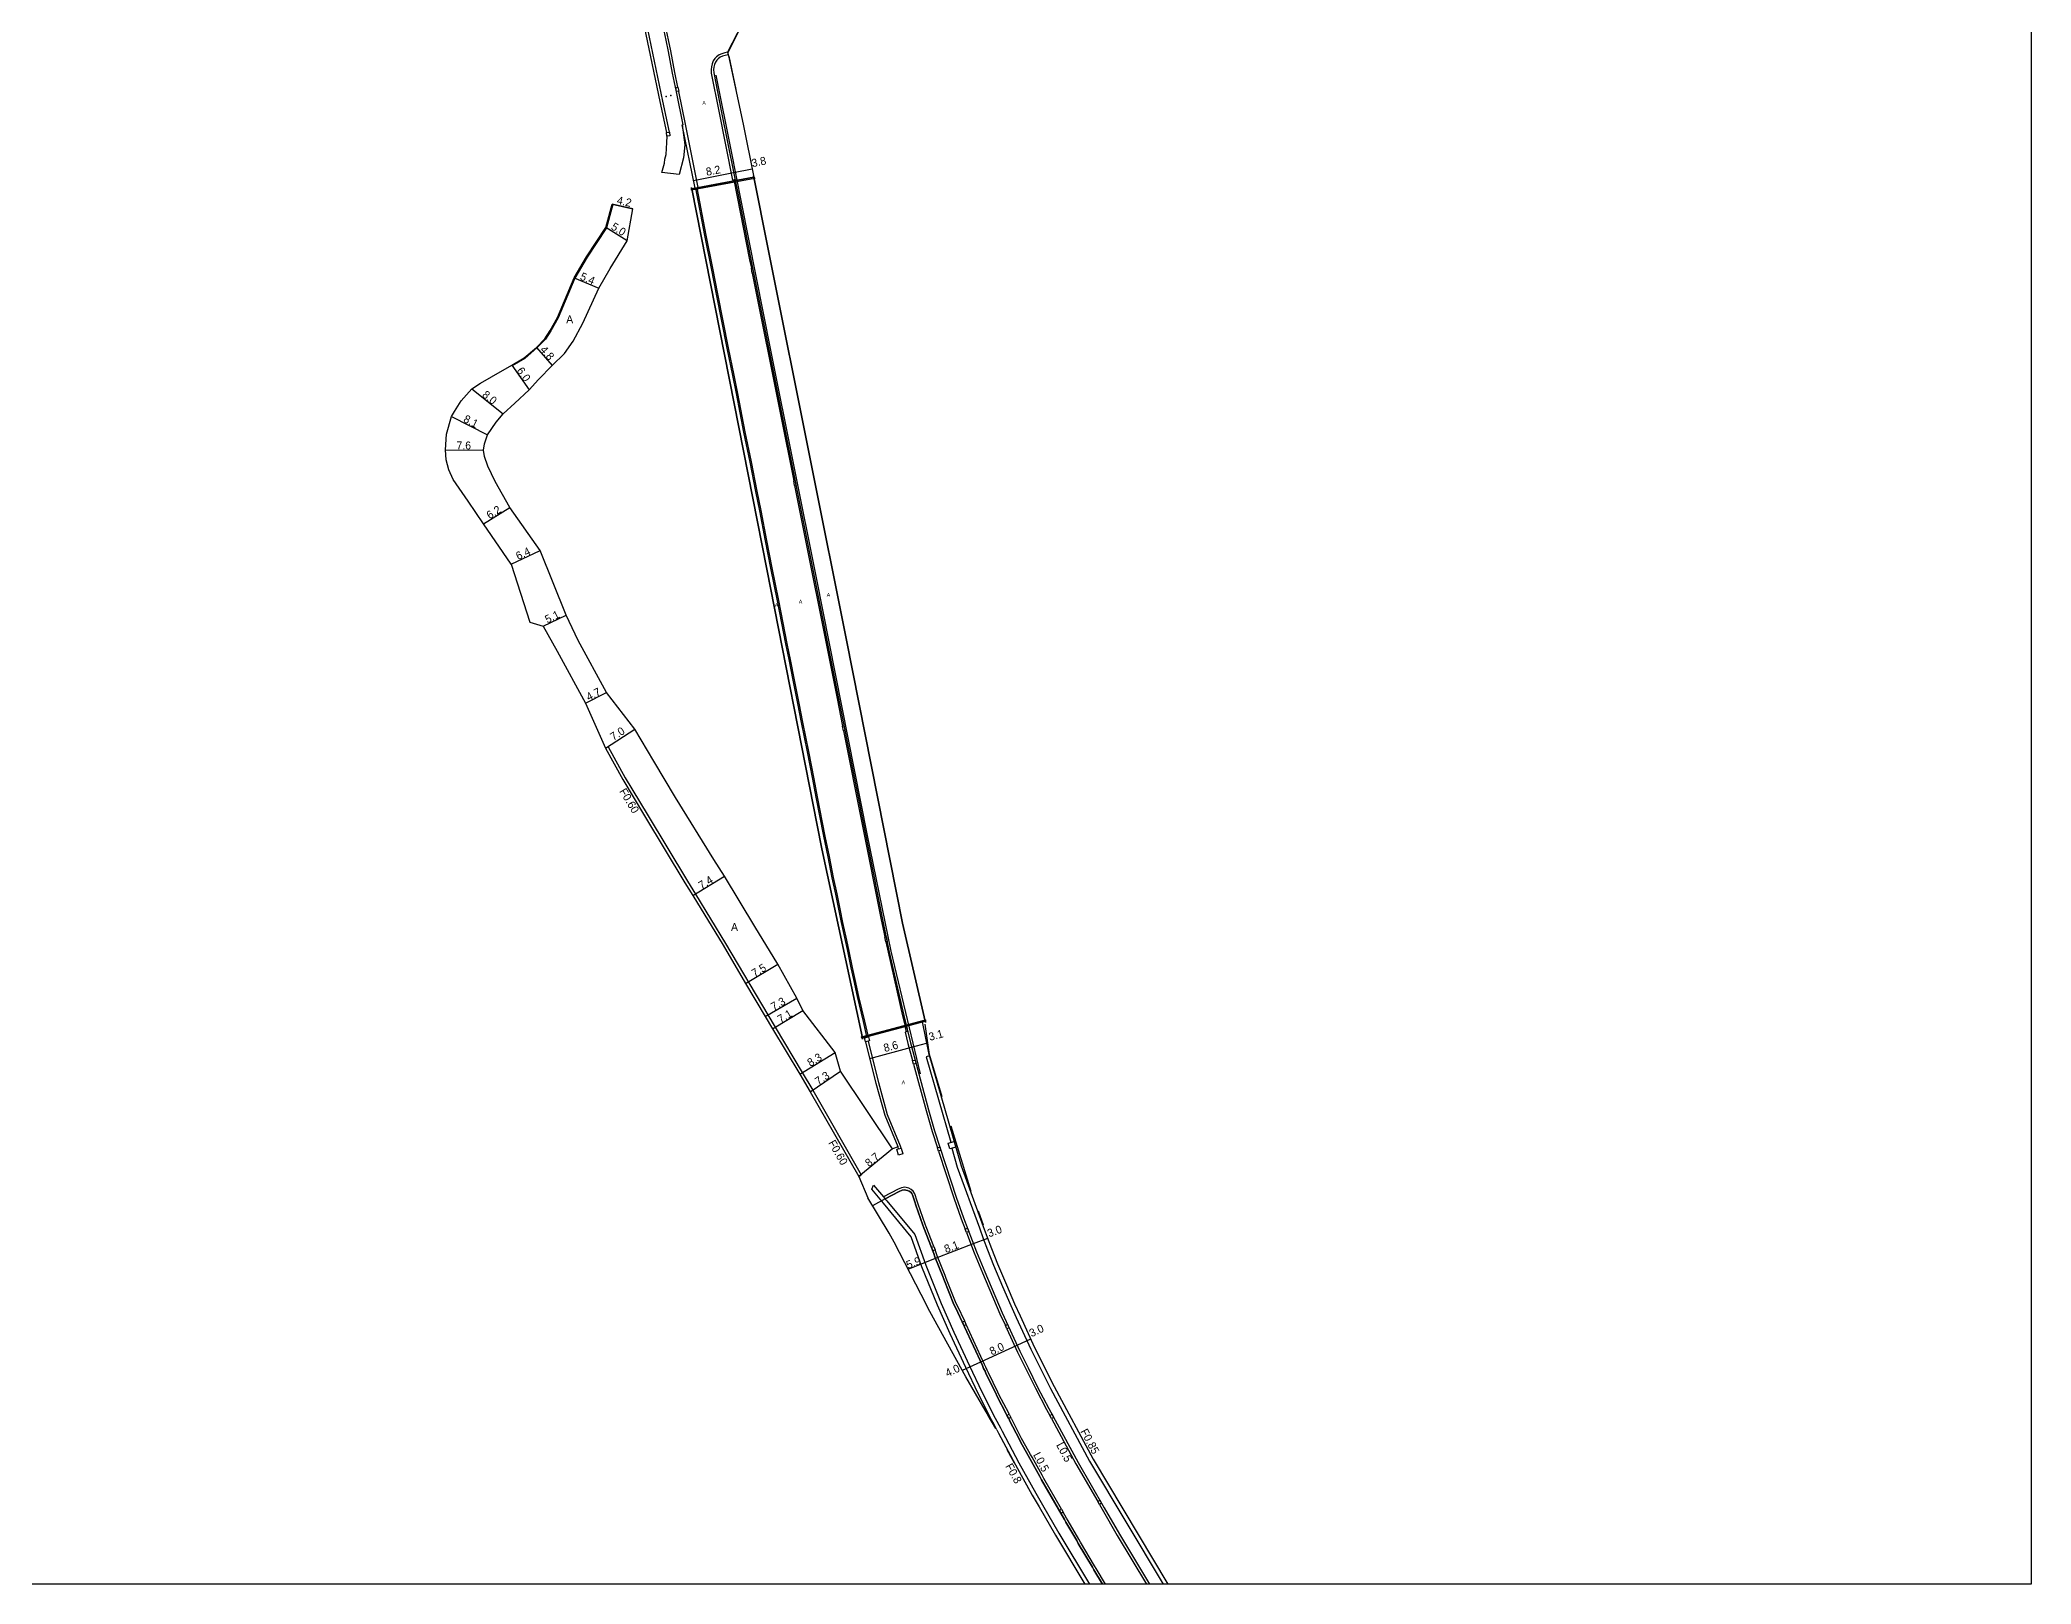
# Model space of a CAD drawing. Header units: metres. Extents: x -20002 to -16000, y -111000 to -108000.
# Drawn here: x -19598.1 to -19200, y -111000 to -110691.1 of the extents above; entities that cross this region are included whole.
import ezdxf

# ---------------------------------------------------------------- set-up
doc = ezdxf.new("R2010")
doc.units = ezdxf.units.M
doc.header["$LTSCALE"] = 2.5
for name, color, linetype in [('側溝・桝', 7, 'Continuous'), ('図郭', 7, 'Continuous'), ('幅員', 7, 'Continuous'), ('歩道・分離帯・安全施設', 7, 'Continuous'), ('舗装', 7, 'Continuous'), ('道路', 7, 'Continuous')]:
    doc.layers.add(name, color=color, linetype=linetype)
doc.styles.get("Standard").update_dxf_attribs({"font": ''})
doc.styles.add('YOKO_DECO', font='')
doc.styles.get('Standard').set_extended_font_data('@MS PGothic')
doc.styles.get('YOKO_DECO').set_extended_font_data('MS PGothic')

msp = doc.modelspace()

# ---------------------------------------------------------------- linework, layer by layer
at = {"layer": '側溝・桝'}
for points in [[(-19472.26, -110709.61), (-19473.58, -110703.38), (-19478.89, -110677.76), (-19482.04, -110663.85), (-19485.71, -110648.99), (-19488.53, -110638.11), (-19489.44, -110635.06), (-19490.64, -110630.79), (-19490.96, -110629.3), (-19495.7, -110613.42), (-19503.38, -110588.52), (-19512.77, -110558.52), (-19521.98, -110529.07), (-19524.91, -110520.38), (-19527.68, -110512.86), (-19529.63, -110507.8), (-19531.49, -110503.44), (-19532.83, -110500.52), (-19534.71, -110496.56), (-19537.3, -110491.53), (-19540.69, -110485.66), (-19546.38, -110476.98), (-19547.75, -110474.97), (-19548.19, -110475.27)], [(-19470.56, -110700.64), (-19471.17, -110697.69), (-19472.01, -110693.37), (-19472.45, -110691.15), (-19473.05, -110688.32), (-19473.83, -110684.65), (-19474.33, -110682.35), (-19474.46, -110681.76)], [(-19460.65, -110693.63), (-19461.21, -110693.76), (-19461.8, -110693.94), (-19462.35, -110694.17), (-19462.86, -110694.55), (-19463.17, -110694.89), (-19463.51, -110695.35), (-19463.74, -110695.94), (-19463.87, -110696.53), (-19463.94, -110697.08), (-19463.91, -110697.82), (-19462.38, -110705.41), (-19459.64, -110719.18), (-19459.4, -110719.14)], [(-19466.7, -110720.74), (-19466.51, -110720.7), (-19469.05, -110708.03), (-19470.39, -110701.48), (-19470.41, -110701.38)], [(-19459.15, -110719.09), (-19459.4, -110719.14), (-19458.73, -110722.51), (-19456.22, -110735.14), (-19455.88, -110736.83)], [(-19432.48, -110890.55), (-19433.21, -110887.43), (-19434.37, -110882.44), (-19435.1, -110879.04), (-19435.64, -110876.68), (-19436.42, -110873.04), (-19436.95, -110870.61), (-19437.57, -110867.64), (-19438.06, -110865.29), (-19438.75, -110861.92), (-19439.43, -110858.65), (-19440.25, -110854.49), (-19441.1, -110850.37), (-19442.64, -110842.53), (-19443.31, -110838.94), (-19444.4, -110833.49), (-19445.61, -110827.6), (-19446.29, -110823.83), (-19447.24, -110819.15), (-19448.06, -110815.05), (-19448.71, -110811.86), (-19449.55, -110807.75), (-19450.39, -110803.27), (-19451.72, -110796.73), (-19452.78, -110791.27), (-19453.94, -110785.3), (-19454.7, -110781.39), (-19455.87, -110775.55), (-19457.1, -110769.55), (-19458.58, -110761.84), (-19459.33, -110758.22), (-19460.43, -110752.74), (-19461.52, -110747.34), (-19462.57, -110741.95), (-19463.61, -110736.82), (-19464.9, -110730.23), (-19466.7, -110720.74), (-19466.97, -110720.79)], [(-19455.69, -110737.79), (-19449.99, -110766.43), (-19447.41, -110779.34)], [(-19447.23, -110780.25), (-19438.73, -110822.9), (-19437.64, -110828.41)], [(-19437.45, -110829.34), (-19429.91, -110867.14), (-19429.19, -110870.54)], [(-19485.04, -110832.81), (-19484.53, -110832.48)], [(-19484.53, -110832.48), (-19484.5, -110832.54), (-19481.08, -110838.74), (-19476.73, -110846.02), (-19468.64, -110859.41), (-19467.08, -110861.97), (-19461.03, -110871.88), (-19452.62, -110886.15), (-19451.14, -110888.6), (-19445.7, -110897.66), (-19443.6, -110901.21), (-19433.9, -110918.16)], [(-19428.99, -110871.51), (-19428.54, -110873.63), (-19425.64, -110886.32), (-19425.08, -110888.66)], [(-19424.86, -110889.55), (-19425.1, -110889.62), (-19424.57, -110891.84), (-19423.64, -110895.3)], [(-19425.93, -110912.77), (-19426.04, -110912.41), (-19428.63, -110906.12), (-19430.4, -110899.74), (-19432.49, -110891.39)], [(-19420.27, -110894.34), (-19420.94, -110894.53), (-19415.99, -110911.63)], [(-19423.45, -110896.01), (-19420.95, -110905.28), (-19419.73, -110909.46), (-19418.68, -110912.71)], [(-19426.43, -110912.92), (-19426.54, -110912.55)], [(-19418.46, -110913.37), (-19415.41, -110922.76), (-19413.93, -110926.93), (-19413.13, -110928.99)], [(-19415.81, -110912.81), (-19414.72, -110916.58), (-19410.3, -110928.75), (-19409.51, -110930.86), (-19408.66, -110933.16), (-19407.44, -110936.22), (-19405.64, -110940.49), (-19404.01, -110944.24), (-19402.92, -110946.65), (-19400.02, -110953.01), (-19396.07, -110960.86), (-19388.26, -110975.39), (-19373.57, -111000)], [(-19434.42, -110918.46), (-19433.9, -110918.16)], [(-19431.82, -110921.02), (-19431.44, -110920.21)], [(-19407.34, -110968.07), (-19407.84, -110967.14), (-19410.52, -110961.89), (-19413.02, -110956.65), (-19416.16, -110949.94), (-19418.65, -110944.2), (-19421.77, -110936.52), (-19423.92, -110930.52), (-19429.44, -110923.82), (-19431.82, -110921.02)], [(-19431.44, -110920.21), (-19429.47, -110922.54), (-19429.03, -110923.05), (-19428.81, -110923.31), (-19423.21, -110930.08), (-19421.01, -110936.22), (-19417.9, -110943.88), (-19415.42, -110949.61), (-19412.29, -110956.31), (-19409.79, -110961.53), (-19407.12, -110966.77), (-19406.09, -110968.75), (-19405.76, -110969.42), (-19402.38, -110975.75), (-19399.03, -110981.79), (-19397.65, -110984.13), (-19394.39, -110989.77), (-19388.27, -111000)], [(-19419.42, -110932.44), (-19420.95, -110928.54), (-19421.14, -110928.02), (-19422.53, -110924.03), (-19422.71, -110923.41), (-19423.19, -110921.91), (-19423.52, -110921.41), (-19423.93, -110921.06), (-19424.42, -110920.82), (-19425.19, -110920.63), (-19425.86, -110920.71), (-19426.54, -110921.02), (-19429.47, -110922.54)], [(-19412.87, -110929.67), (-19411.31, -110933.7), (-19409.67, -110937.75), (-19406.18, -110945.92), (-19405.1, -110948.27)], [(-19413.23, -110947.42), (-19414.61, -110944.45), (-19414.94, -110943.84), (-19416.91, -110938.84), (-19417.14, -110938.28), (-19418.7, -110934.32), (-19418.92, -110933.72), (-19419.15, -110933.11)], [(-19404.33, -110966.02), (-19404.43, -110965.83), (-19406.37, -110962.08), (-19406.58, -110961.62), (-19408.45, -110957.76), (-19408.71, -110957.21), (-19408.98, -110956.63), (-19409.25, -110956.05), (-19412.93, -110948.07)], [(-19404.79, -110948.94), (-19402.64, -110953.62), (-19401.02, -110956.95), (-19399.09, -110960.82), (-19396.84, -110965.09), (-19396.21, -110966.25)], [(-19393.87, -110985.03), (-19397.41, -110978.88), (-19397.76, -110978.23), (-19399.77, -110974.61), (-19400.09, -110974.04), (-19401.6, -110971.33), (-19401.84, -110970.84), (-19403.81, -110967.02), (-19403.86, -110966.93), (-19404.01, -110966.65)], [(-19395.87, -110966.89), (-19390.99, -110975.93), (-19386.64, -110983.46)], [(-19385.08, -111000), (-19386.95, -110996.87), (-19387.26, -110996.33), (-19390.07, -110991.59), (-19390.41, -110991.01), (-19392.56, -110987.35), (-19392.85, -110986.81), (-19393.54, -110985.62)], [(-19386.29, -110984.07), (-19385.77, -110984.97), (-19382.73, -110990.27), (-19376.87, -111000)]]:
    msp.add_lwpolyline(points, dxfattribs=at)
for points in [[(-19471.01, -110700.73), (-19470.56, -110700.64), (-19470.41, -110701.38), (-19470.86, -110701.47)], [(-19472.26, -110709.61), (-19472.19, -110710.35), (-19472.8, -110710.42), (-19472.88, -110709.67)], [(-19455.88, -110736.83), (-19455.64, -110736.78), (-19455.45, -110737.74), (-19455.69, -110737.79)], [(-19447.41, -110779.34), (-19447.17, -110779.29), (-19446.99, -110780.21), (-19447.23, -110780.25)], [(-19437.64, -110828.41), (-19437.39, -110828.36), (-19437.21, -110829.29), (-19437.45, -110829.34)], [(-19429.19, -110870.54), (-19428.95, -110870.49), (-19428.75, -110871.46), (-19428.99, -110871.51)], [(-19425.08, -110888.66), (-19424.84, -110888.6), (-19424.62, -110889.5), (-19424.86, -110889.55)], [(-19433.07, -110891.53), (-19433.25, -110890.73), (-19432.46, -110890.55), (-19432.27, -110891.34)], [(-19423.64, -110895.3), (-19423.16, -110895.17), (-19422.97, -110895.88), (-19423.45, -110896.01)], [(-19425.93, -110912.77), (-19425.6, -110913.92), (-19426.48, -110914.17), (-19426.8, -110913.02)], [(-19418.68, -110912.71), (-19418.2, -110912.56), (-19417.99, -110913.22), (-19418.46, -110913.37)], [(-19416.17, -110912.91), (-19416.5, -110911.78), (-19415.32, -110911.44), (-19414.99, -110912.57)], [(-19413.13, -110928.99), (-19412.67, -110928.81), (-19412.41, -110929.49), (-19412.87, -110929.67)], [(-19419.88, -110932.63), (-19419.42, -110932.44), (-19419.15, -110933.11), (-19419.62, -110933.3)], [(-19413.39, -110948.28), (-19412.93, -110948.07), (-19413.23, -110947.42), (-19413.69, -110947.63)], [(-19405.1, -110948.27), (-19404.65, -110948.06), (-19404.34, -110948.73), (-19404.79, -110948.94)], [(-19404.77, -110966.26), (-19404.33, -110966.02), (-19404.01, -110966.65), (-19404.45, -110966.88)], [(-19396.21, -110966.25), (-19395.77, -110966.02), (-19395.43, -110966.66), (-19395.87, -110966.89)], [(-19394.31, -110985.28), (-19393.87, -110985.03), (-19393.54, -110985.62), (-19393.97, -110985.87)], [(-19386.64, -110983.46), (-19386.21, -110983.21), (-19385.86, -110983.82), (-19386.29, -110984.07)]]:
    msp.add_lwpolyline(points, close=True, dxfattribs=at)
at = {"layer": '図郭'}
msp.add_lwpolyline([(-20000, -110400), (-19200, -110400), (-19200, -111000), (-20000, -111000)], close=True, dxfattribs=at)
at = {"layer": '幅員'}
for points in [[(-19467.46, -110719.27), (-19459.43, -110717.68)], [(-19459.43, -110717.68), (-19455.72, -110716.92)], [(-19479.6, -110724.93), (-19483.69, -110724)], [(-19480.71, -110731.32), (-19484.96, -110728.68)], [(-19491.33, -110738.72), (-19486.35, -110740.8)], [(-19498.87, -110752.66), (-19495.7, -110756.27)], [(-19503.79, -110756.23), (-19500.31, -110761.12)], [(-19511.77, -110760.96), (-19505.53, -110765.97)], [(-19515.83, -110766.46), (-19508.61, -110770.13)], [(-19517.04, -110773.13), (-19509.44, -110773.19)], [(-19509.41, -110787.96), (-19504.17, -110784.64)], [(-19503.92, -110795.98), (-19498.12, -110793.29)], [(-19497.49, -110808.4), (-19492.89, -110806.19)], [(-19489.02, -110823.83), (-19484.85, -110821.68)], [(-19485.04, -110832.81), (-19479.17, -110828.99)], [(-19467.59, -110862.28), (-19461.27, -110858.42)], [(-19457.02, -110879.85), (-19450.59, -110875.99)], [(-19453.14, -110886.45), (-19446.8, -110882.83)], [(-19451.66, -110888.91), (-19445.56, -110885.27)], [(-19446.21, -110897.97), (-19439.12, -110893.65)], [(-19432.17, -110894.84), (-19423.85, -110892.6)], [(-19423.85, -110892.6), (-19420.84, -110891.8)], [(-19444.11, -110901.51), (-19438.08, -110897.41)], [(-19427.68, -110912.96), (-19434.42, -110918.46)], [(-19419.04, -110934.81), (-19411.48, -110931.88)], [(-19411.48, -110931.88), (-19408.63, -110930.83)], [(-19424.55, -110936.98), (-19419.04, -110934.81)], [(-19410.03, -110955.54), (-19402.75, -110952.19)], [(-19402.75, -110952.19), (-19400.03, -110950.94)], [(-19413.68, -110957.23), (-19410.03, -110955.54)]]:
    msp.add_lwpolyline(points, dxfattribs=at)
at = {"layer": '歩道・分離帯・安全施設'}
for points in [[(-19469.5, -110708.12), (-19470.84, -110701.57), (-19471.62, -110697.78), (-19472.46, -110693.46), (-19472.9, -110691.24), (-19473.5, -110688.42), (-19474.28, -110684.75), (-19474.78, -110682.45), (-19475.2, -110680.54), (-19475.63, -110678.77), (-19475.73, -110678.23)], [(-19460.6, -110693.74), (-19458.26, -110689.17), (-19456.85, -110686.64), (-19455.48, -110684.86), (-19453.85, -110683.24)], [(-19469.69, -110708.16), (-19469.5, -110708.12), (-19470.84, -110701.57), (-19471.62, -110697.78), (-19472.46, -110693.46), (-19472.9, -110691.24), (-19473.5, -110688.42)], [(-19469.69, -110708.16), (-19469.5, -110708.12), (-19470.84, -110701.57), (-19471.62, -110697.78), (-19472.46, -110693.46), (-19472.9, -110691.24), (-19473.5, -110688.42)], [(-19460.52, -110694.11), (-19461.09, -110694.25), (-19461.63, -110694.41), (-19462.1, -110694.6), (-19462.52, -110694.93), (-19462.79, -110695.21), (-19463.07, -110695.59), (-19463.26, -110696.09), (-19463.38, -110696.61), (-19463.44, -110697.1), (-19463.41, -110697.76), (-19461.89, -110705.32), (-19459.33, -110718.18), (-19458.48, -110722.46), (-19455.97, -110735.09), (-19449.74, -110766.38), (-19438.49, -110822.85), (-19429.67, -110867.09), (-19428.3, -110873.58), (-19425.4, -110886.26), (-19424.09, -110891.72), (-19420.47, -110905.15), (-19419.25, -110909.33), (-19414.94, -110922.6), (-19413.47, -110926.75), (-19410.85, -110933.51), (-19409.21, -110937.56), (-19405.73, -110945.72), (-19402.19, -110953.41), (-19400.57, -110956.73), (-19398.65, -110960.59), (-19396.4, -110964.86), (-19390.56, -110975.69), (-19385.34, -110984.72), (-19382.3, -110990.02), (-19376.29, -111000)], [(-19460.52, -110694.11), (-19461.09, -110694.25), (-19461.63, -110694.41), (-19462.1, -110694.6), (-19462.52, -110694.93), (-19462.79, -110695.21), (-19463.07, -110695.59), (-19463.26, -110696.09), (-19463.38, -110696.61), (-19463.44, -110697.1), (-19463.41, -110697.76), (-19461.89, -110705.32), (-19459.33, -110718.18), (-19458.48, -110722.46), (-19455.97, -110735.09), (-19449.74, -110766.38), (-19438.49, -110822.85), (-19429.67, -110867.09), (-19428.3, -110873.58), (-19425.4, -110886.26), (-19424.09, -110891.72), (-19420.47, -110905.15), (-19419.25, -110909.33), (-19414.94, -110922.6), (-19413.47, -110926.75), (-19410.85, -110933.51), (-19409.21, -110937.56), (-19405.73, -110945.72), (-19402.19, -110953.41), (-19400.57, -110956.73), (-19398.65, -110960.59), (-19396.4, -110964.86), (-19390.56, -110975.69), (-19385.34, -110984.72), (-19382.3, -110990.02), (-19376.29, -111000)], [(-19458.9, -110701.09), (-19460.35, -110694.39)], [(-19463.41, -110697.76), (-19461.89, -110705.32), (-19459.33, -110718.18)], [(-19422.05, -110897.95), (-19427.9, -110873.38), (-19432.74, -110849.92), (-19442.8, -110799.07), (-19451.96, -110753.2), (-19457.86, -110723.58), (-19459.85, -110713.48), (-19462.91, -110698.23)], [(-19432.78, -110890.5), (-19433.48, -110887.49), (-19434.64, -110882.5), (-19435.37, -110879.1), (-19435.91, -110876.74), (-19436.68, -110873.1), (-19437.22, -110870.66), (-19437.84, -110867.7), (-19438.33, -110865.34), (-19439.02, -110861.97), (-19439.7, -110858.71), (-19440.52, -110854.55), (-19441.37, -110850.43), (-19442.91, -110842.58), (-19443.58, -110838.99), (-19444.67, -110833.55), (-19445.88, -110827.65), (-19446.56, -110823.88), (-19447.51, -110819.2), (-19448.33, -110815.1), (-19448.98, -110811.92), (-19449.82, -110807.8), (-19450.66, -110803.32), (-19451.99, -110796.78), (-19453.05, -110791.32), (-19454.21, -110785.35), (-19454.97, -110781.44), (-19456.14, -110775.6), (-19457.37, -110769.61), (-19458.85, -110761.9), (-19459.6, -110758.27), (-19460.7, -110752.79), (-19461.79, -110747.4), (-19462.84, -110742), (-19463.88, -110736.87), (-19465.17, -110730.28), (-19466.97, -110720.79), (-19467.14, -110720.82)], [(-19433.68, -110890.75), (-19432.78, -110890.5), (-19433.48, -110887.49), (-19434.64, -110882.5), (-19435.37, -110879.1), (-19435.91, -110876.74), (-19436.68, -110873.1), (-19437.22, -110870.66), (-19437.84, -110867.7), (-19438.33, -110865.34), (-19439.02, -110861.97), (-19439.7, -110858.71), (-19440.52, -110854.55), (-19441.37, -110850.43), (-19442.91, -110842.58), (-19443.58, -110838.99), (-19444.67, -110833.55), (-19445.88, -110827.65), (-19446.56, -110823.88), (-19447.51, -110819.2), (-19448.33, -110815.1), (-19448.98, -110811.92), (-19449.82, -110807.8), (-19450.66, -110803.32), (-19451.99, -110796.78), (-19453.05, -110791.32), (-19454.21, -110785.35), (-19454.97, -110781.44), (-19456.14, -110775.6), (-19457.37, -110769.61), (-19458.85, -110761.9), (-19459.6, -110758.27), (-19460.7, -110752.79), (-19461.79, -110747.4), (-19462.84, -110742), (-19463.88, -110736.87), (-19465.17, -110730.28), (-19466.97, -110720.79), (-19467.14, -110720.82)], [(-19483.55, -110724.04), (-19484.82, -110728.74), (-19488.71, -110734.6), (-19491.19, -110738.78), (-19494.51, -110746.72), (-19495.96, -110749.32), (-19497.07, -110751.02), (-19498.76, -110752.77), (-19501.19, -110754.9), (-19503.7, -110756.35)], [(-19417.76, -110902.54), (-19420.26, -110894.09), (-19421.14, -110888.02)], [(-19424.09, -110891.72), (-19420.47, -110905.15)], [(-19419.25, -110909.33), (-19414.94, -110922.6)], [(-19411.93, -110921.46), (-19415.94, -110908.42)], [(-19385.66, -111000), (-19387.39, -110997.12), (-19387.69, -110996.58), (-19390.51, -110991.84), (-19390.84, -110991.26), (-19392.99, -110987.6), (-19393.29, -110987.05), (-19397.85, -110979.12), (-19398.2, -110978.47), (-19400.21, -110974.85), (-19400.52, -110974.28), (-19402.04, -110971.56), (-19402.29, -110971.07), (-19404.25, -110967.26), (-19404.3, -110967.16), (-19404.87, -110966.06), (-19406.82, -110962.3), (-19407.03, -110961.83), (-19408.91, -110957.97), (-19409.16, -110957.42), (-19409.44, -110956.84), (-19409.7, -110956.26), (-19415.05, -110944.67), (-19415.39, -110944.05), (-19417.37, -110939.02), (-19417.6, -110938.46), (-19419.17, -110934.5), (-19419.38, -110933.89), (-19421.42, -110928.71), (-19421.61, -110928.19), (-19423, -110924.18), (-19423.19, -110923.56), (-19423.64, -110922.13), (-19423.78, -110921.84), (-19424.02, -110921.6), (-19424.36, -110921.4), (-19424.69, -110921.24), (-19424.97, -110921.18), (-19425.36, -110921.12), (-19425.72, -110921.18), (-19426.32, -110921.47), (-19429.13, -110922.93), (-19431.64, -110924.34)], [(-19429.13, -110922.93), (-19426.32, -110921.47), (-19425.72, -110921.18), (-19425.36, -110921.12), (-19424.97, -110921.18), (-19424.69, -110921.24), (-19424.36, -110921.4), (-19424.02, -110921.6), (-19423.78, -110921.84), (-19423.64, -110922.13), (-19423.19, -110923.56), (-19423, -110924.18), (-19421.61, -110928.19), (-19421.42, -110928.71), (-19419.38, -110933.89), (-19419.17, -110934.5), (-19417.6, -110938.46), (-19417.37, -110939.02), (-19415.39, -110944.05), (-19415.05, -110944.67), (-19409.7, -110956.26), (-19409.44, -110956.84), (-19409.16, -110957.42), (-19408.91, -110957.97), (-19407.03, -110961.83), (-19406.82, -110962.3), (-19404.87, -110966.06), (-19404.3, -110967.16), (-19404.25, -110967.26), (-19402.29, -110971.07), (-19402.04, -110971.56), (-19400.52, -110974.28), (-19400.21, -110974.85), (-19398.2, -110978.47), (-19397.85, -110979.12), (-19393.29, -110987.05), (-19392.99, -110987.6), (-19390.84, -110991.26), (-19390.51, -110991.84), (-19387.69, -110996.58), (-19387.39, -110997.12), (-19385.66, -111000)], [(-19423, -110924.18), (-19423.19, -110923.56), (-19423.64, -110922.13), (-19423.78, -110921.84), (-19424.02, -110921.6), (-19424.36, -110921.4), (-19424.69, -110921.24), (-19424.97, -110921.18), (-19425.36, -110921.12), (-19425.72, -110921.18), (-19426.32, -110921.47)], [(-19409.48, -110928.2), (-19410.5, -110925.4)], [(-19419.17, -110934.5), (-19419.38, -110933.89), (-19421.42, -110928.71), (-19421.61, -110928.19)], [(-19413.47, -110926.75), (-19410.85, -110933.51)], [(-19409.21, -110937.56), (-19405.73, -110945.72)], [(-19415.05, -110944.67), (-19415.39, -110944.05), (-19417.37, -110939.02), (-19417.6, -110938.46)], [(-19402.19, -110953.41), (-19400.57, -110956.73)], [(-19408.91, -110957.97), (-19409.16, -110957.42), (-19409.44, -110956.84), (-19409.7, -110956.26)], [(-19404.25, -110967.26), (-19404.3, -110967.16), (-19404.87, -110966.06), (-19406.82, -110962.3), (-19407.03, -110961.83)], [(-19396.4, -110964.86), (-19390.56, -110975.69), (-19385.34, -110984.72)], [(-19408.59, -110966.29), (-19407.07, -110968.88)], [(-19404.79, -110973.08), (-19403.34, -110975.72)], [(-19400.21, -110974.85), (-19400.52, -110974.28), (-19402.04, -110971.56), (-19402.29, -110971.07)], [(-19392.99, -110987.6), (-19393.29, -110987.05), (-19397.85, -110979.12), (-19398.2, -110978.47)], [(-19387.39, -110997.12), (-19387.69, -110996.58), (-19390.51, -110991.84), (-19390.84, -110991.26)], [(-19382.3, -110990.02), (-19376.29, -111000)]]:
    msp.add_lwpolyline(points, dxfattribs=at)
for p in [(-19472.91, -110702.46, 74.49), (-19471.97, -110702.29, 74.47)]:
    msp.add_point(p, dxfattribs=at)
at = {"layer": '道路'}
for points in [[(-19538.97, -110458.44), (-19538.29, -110463.19), (-19534.74, -110467.81), (-19531.33, -110472.96), (-19525.78, -110482.21), (-19522.25, -110488.84), (-19519.11, -110495.31), (-19510.63, -110515.66), (-19498.88, -110553.79), (-19485.97, -110595.3), (-19478.57, -110619.48), (-19475.09, -110631.38), (-19468.2, -110658.11), (-19465.91, -110668.25), (-19463.04, -110679.3), (-19461.21, -110682.53), (-19457.78, -110688.08), (-19460.65, -110693.63), (-19460.46, -110694.32), (-19457.54, -110708.01), (-19455.37, -110718.62)], [(-19473.79, -110717.67), (-19473.28, -110715.81), (-19473.15, -110714.98), (-19472.93, -110714.04), (-19472.75, -110711.69), (-19472.74, -110710.41), (-19472.8, -110710.42), (-19472.88, -110709.67), (-19472.8, -110709.66), (-19474.11, -110703.49), (-19479.42, -110677.88)], [(-19433.68, -110890.75), (-19441.79, -110852.92), (-19442.73, -110848.17), (-19452.82, -110797.02), (-19467.8, -110720.94), (-19467.14, -110720.82), (-19469.69, -110708.16), (-19469.19, -110712.17), (-19469.45, -110714.72), (-19470.29, -110718.06)], [(-19470.29, -110718.06), (-19473.79, -110717.67)], [(-19455.37, -110718.62), (-19452.57, -110732.68), (-19443.87, -110776.29), (-19436.89, -110811.21), (-19425.63, -110867.83), (-19421.14, -110887.4)], [(-19503.92, -110795.98), (-19509.41, -110787.96), (-19512.52, -110783.42), (-19515.53, -110779.1), (-19516.38, -110777.14), (-19516.88, -110775.15), (-19517.04, -110773.13), (-19516.8, -110769.98), (-19515.83, -110766.46), (-19515.25, -110765.48), (-19513.93, -110763.37), (-19511.77, -110760.96), (-19510.03, -110759.83), (-19507.81, -110758.53), (-19503.79, -110756.23), (-19501.28, -110754.77), (-19498.87, -110752.66), (-19497.19, -110750.93), (-19496.09, -110749.24), (-19494.64, -110746.65), (-19491.33, -110738.72), (-19488.84, -110734.52), (-19484.96, -110728.68), (-19483.69, -110724)], [(-19426.54, -110912.55), (-19427.68, -110912.96), (-19438.08, -110897.41), (-19439.12, -110893.65), (-19445.56, -110885.27), (-19446.8, -110882.83), (-19450.59, -110875.99), (-19455.21, -110868.47), (-19461.27, -110858.42), (-19463.36, -110855.07), (-19471.08, -110842.69), (-19475.4, -110835.39), (-19479.17, -110828.99), (-19484.85, -110821.68), (-19490.48, -110811.27), (-19492.89, -110806.19), (-19498.12, -110793.29), (-19504.17, -110784.64), (-19507.12, -110779.48), (-19508.57, -110776.4), (-19509.22, -110774.49), (-19509.44, -110773.19), (-19509.22, -110771.93), (-19508.61, -110770.13), (-19506.92, -110767.62), (-19505.53, -110765.97), (-19503.19, -110763.79), (-19500.31, -110761.12), (-19498.41, -110759.05), (-19495.7, -110756.27), (-19493.27, -110753.87), (-19491.51, -110751.4), (-19489.55, -110747.8), (-19486.35, -110740.8), (-19484.08, -110736.86), (-19480.71, -110731.32), (-19479.6, -110724.93)], [(-19483.69, -110724), (-19479.6, -110724.93)], [(-19503.92, -110795.98), (-19500.19, -110807.6), (-19497.49, -110808.4), (-19494.74, -110813.37), (-19489.02, -110823.83), (-19485.04, -110832.81), (-19481.6, -110839.04), (-19477.24, -110846.33), (-19469.15, -110859.72), (-19467.59, -110862.28), (-19461.54, -110872.18), (-19457.02, -110879.85), (-19453.14, -110886.45), (-19451.66, -110888.91), (-19446.21, -110897.97), (-19444.11, -110901.51), (-19434.42, -110918.46)], [(-19421.14, -110887.4), (-19421.71, -110887.55), (-19420.44, -110893.76), (-19413.91, -110916.32), (-19409.53, -110928.46), (-19408.73, -110930.57), (-19407.89, -110932.86), (-19406.67, -110935.9), (-19404.88, -110940.16), (-19403.25, -110943.9), (-19402.16, -110946.3), (-19399.25, -110952.64), (-19395.31, -110960.47), (-19387.52, -110974.97), (-19372.58, -111000)], [(-19426.54, -110912.55), (-19429.13, -110906.26), (-19430.9, -110899.87), (-19433, -110891.51), (-19433.07, -110891.53), (-19433.27, -110890.64), (-19433.68, -110890.75)], [(-19434.42, -110918.46), (-19432.62, -110922.72)], [(-19406.79, -110969.1), (-19407.34, -110968.07), (-19407.43, -110968.12), (-19409.11, -110965.18), (-19412.97, -110958.51), (-19420.21, -110945.48), (-19421.91, -110942.05), (-19427.35, -110931.62), (-19428.34, -110929.77), (-19432.62, -110922.72)], [(-19406.79, -110969.1), (-19406.46, -110969.78), (-19403.07, -110976.13), (-19399.71, -110982.18), (-19398.33, -110984.52), (-19395.07, -110990.17), (-19389.18, -111000)]]:
    msp.add_lwpolyline(points, dxfattribs=at)
for points in [[(-19467.87, -110721.21), (-19467.85, -110720.7), (-19467.8, -110720.94), (-19455.37, -110718.62), (-19455.42, -110718.37), (-19455.2, -110718.84)], [(-19467.8, -110720.94), (-19452.82, -110797.02), (-19442.73, -110848.17), (-19441.79, -110852.92), (-19433.68, -110890.75), (-19421.14, -110887.4), (-19425.63, -110867.83), (-19436.89, -110811.21), (-19443.87, -110776.29), (-19452.57, -110732.68), (-19455.37, -110718.62)], [(-19433.68, -110890.75), (-19433.63, -110890.99), (-19433.86, -110890.53), (-19421.09, -110887.13), (-19421.09, -110887.64), (-19421.14, -110887.4)]]:
    msp.add_lwpolyline(points, close=True, dxfattribs=at)

# ---------------------------------------------------------------- texts
at = {"layer": '側溝・桝'}
for s, rotation, p in [('F0.60', 300.8527, (-19482.34, -110841.42)), ('F0.60', 299.7711, (-19440.56, -110911.74)), ('F0.85', 298, (-19390.15, -110969.44)), ('L0.5', 298, (-19399.59, -110974.12)), ('L0.5', 298, (-19394.98, -110972.16)), ('F0.8', 299, (-19405.15, -110976.4))]:
    msp.add_text(s, height=1.6, rotation=rotation, dxfattribs=at).set_placement(p)
at = {"layer": '幅員'}
for s, rotation, p in [('3.8', 12, (-19455.65, -110716.62)), ('8.2', 11, (-19464.79, -110718.35)), ('4.2', 347.2016, (-19482.88, -110723.93)), ('5.0', 328.1321, (-19484.08, -110728.93)), ('5.4', 337.3006, (-19490.27, -110739.05)), ('4.8', 311.2336, (-19498.26, -110753.2)), ('6.0', 305.3986, (-19502.89, -110757.31)), ('8.0', 321.2081, (-19509.84, -110762.39)), ('8.1', 333.0623, (-19513.6, -110767.48)), ('7.6', 359.5857, (-19514.84, -110773.05)), ('6.2', 32.2999, (-19508.2, -110787.07)), ('6.4', 24.8276, (-19502.51, -110795.21)), ('5.1', 25.5583, (-19496.67, -110807.89)), ('4.7', 27.2573, (-19488.4, -110823.4)), ('7.0', 33.0276, (-19483.45, -110831.37)), ('7.4', 31.3926, (-19465.85, -110861.1)), ('7.5', 30.9751, (-19455.23, -110878.66)), ('7.3', 29.7438, (-19451.41, -110885.35)), ('7.1', 30.822, (-19450.04, -110887.83)), ('3.1', 15, (-19420.18, -110891.35)), ('8.3', 31.3396, (-19444.09, -110896.56)), ('8.6', 15, (-19429.2, -110893.59)), ('7.3', 34.1781, (-19442.48, -110900.28)), ('8.7', 39.1781, (-19432.35, -110916.64)), ('3.0', 20, (-19408.35, -110930.65)), ('8.1', 21, (-19416.96, -110933.79)), ('5.9', 21, (-19424.55, -110936.98)), ('3.0', 25, (-19399.86, -110950.63)), ('8.0', 25, (-19407.79, -110954.27)), ('4.0', 25, (-19416.66, -110958.61))]:
    msp.add_text(s, height=1.6, rotation=rotation, dxfattribs=at).set_placement(p)
at = {"layer": '舗装', "style": 'YOKO_DECO'}
for p in [(-19465.68, -110704.12, 73.61), (-19440.81, -110802.5, 71.77), (-19451.2, -110804.57, 71.51), (-19446.39, -110803.87, 71.77), (-19425.83, -110900.01, 69.73)]:
    msp.add_text('A', height=0.75, dxfattribs=at).set_placement(p)
at = {"layer": '舗装'}
for p in [(-19492.9, -110747.83), (-19459.95, -110869.37)]:
    msp.add_text('A', height=1.6, dxfattribs=at).set_placement(p)

doc.saveas('drawing.dxf')
